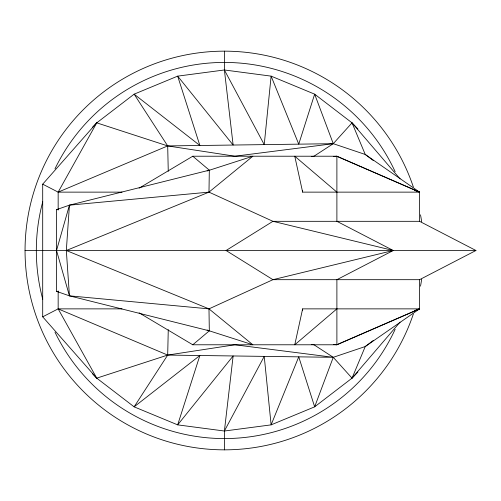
<?xml version="1.0" encoding="UTF-8"?>
<svg xmlns="http://www.w3.org/2000/svg" width="501" height="501" viewBox="0 0 501 501"><rect width="100%" height="100%" fill="white"/><g stroke="black" fill="none" stroke-linecap="round" stroke-linejoin="round"><path stroke-width="0.75" d="M139.14 312.849L192.772 344.782L336.891 344.782L336.891 279.683L393.272 250.5L272.939 221.317L208.98 192.133L209.318 170.171L192.772 156.218L139.14 188.151M168.261 329.664L167.691 355.077L134.13 406.837L96.743 378.149A180.523 180.523 0 0 1 92.472 373.721M209.318 170.171L69.439 205.153L66.326 250.5L69.439 295.847L209.318 330.829L252.855 344.782L208.98 308.866L66.326 250.5L208.98 192.133L252.855 156.218L207.126 170.966M419.569 279.683L272.939 279.683L226.064 250.5L272.939 221.317L419.569 221.317L475.95 250.5L419.569 279.683L419.569 308.866L302.635 308.866L294.763 344.782L336.891 308.866M208.98 192.133L69.439 205.153L56.525 250.5L69.439 295.847L208.98 308.866L272.939 279.683L393.272 250.5L336.891 221.317L336.891 156.218L192.772 156.218M414.402 310.626L419.569 308.866L365.248 346.535L333.259 357.313L314.653 406.837L298.746 356.85L271.116 424.867L264.234 356.386L224.392 431.023L233.134 355.96L177.673 424.867L199.868 355.516L134.13 406.837L177.673 424.867L224.392 431.023L271.116 424.867L314.653 406.837L352.04 378.149L365.248 346.535L373.37 340.404M58.16 210.032L58.16 192.133L96.743 122.851L134.13 94.163L177.673 76.133L224.392 69.977L271.116 76.133L314.653 94.163L352.04 122.851A180.523 180.523 0 0 1 357.889 128.982M311.653 344.475L313.977 344.782L333.259 357.313L352.04 378.149L400.055 322.13M42.698 316.826L58.16 308.866L167.691 355.077L333.259 357.313L234.913 344.782L167.691 355.077L96.743 378.149L42.698 316.826L42.698 184.174L96.743 122.851L167.691 145.923L234.913 156.218L333.259 143.687L365.248 154.465L419.569 192.133L419.569 221.317M400.055 178.87L352.04 122.851L333.259 143.687L313.977 156.218L311.653 156.525M192.772 344.782L209.318 330.829L208.98 308.866M336.891 344.782L419.569 308.866L336.71 344.782L333.603 344.444M42.698 184.174L58.16 192.133L167.691 145.923L333.259 143.687L314.653 94.163L298.746 144.15L271.116 76.133L264.234 144.614L224.392 69.977L233.134 145.04L177.673 76.133L199.868 145.484L134.13 94.163L167.691 145.923L168.261 171.336M69.439 205.153L56.525 209.643L56.525 291.357L69.439 295.847M333.603 156.556L336.71 156.218L419.569 192.133L302.635 192.133L294.763 156.218L336.891 192.133M58.072 209.575L56.525 209.643L58.022 209.643M58.16 192.133L122.012 192.133M25.05 250.5L42.485 250.5M42.698 250.5L475.95 250.5M58.022 291.357L56.525 291.357L58.072 291.425M58.16 290.968L58.16 308.866L122.012 308.866M414.402 190.374L419.569 192.133L336.891 156.218M207.126 330.034L209.318 330.829M373.37 160.596L365.248 154.465L352.04 122.851M58.16 308.866L96.743 378.149M302.635 190.574L302.635 192.133M302.635 308.866L302.635 310.426M224.392 51.158L224.392 70.127M224.392 430.873L224.392 449.842M421.654 279.232A199.342 199.342 0 0 1 420.514 286.184M413.363 313.97A199.342 199.342 0 0 1 106.694 411.384A199.342 199.342 0 0 1 106.694 89.616A199.342 199.342 0 0 1 413.363 187.03M420.514 214.816A199.342 199.342 0 0 1 421.654 221.768M395.151 329.307A188.063 188.063 0 0 1 54.972 332.144M42.735 299.172A188.063 188.063 0 0 1 42.735 201.828M54.972 168.856A188.063 188.063 0 0 1 395.151 171.693M357.889 372.018A180.523 180.523 0 0 1 352.04 378.149M92.472 127.279A180.523 180.523 0 0 1 96.743 122.851"/></g></svg>
